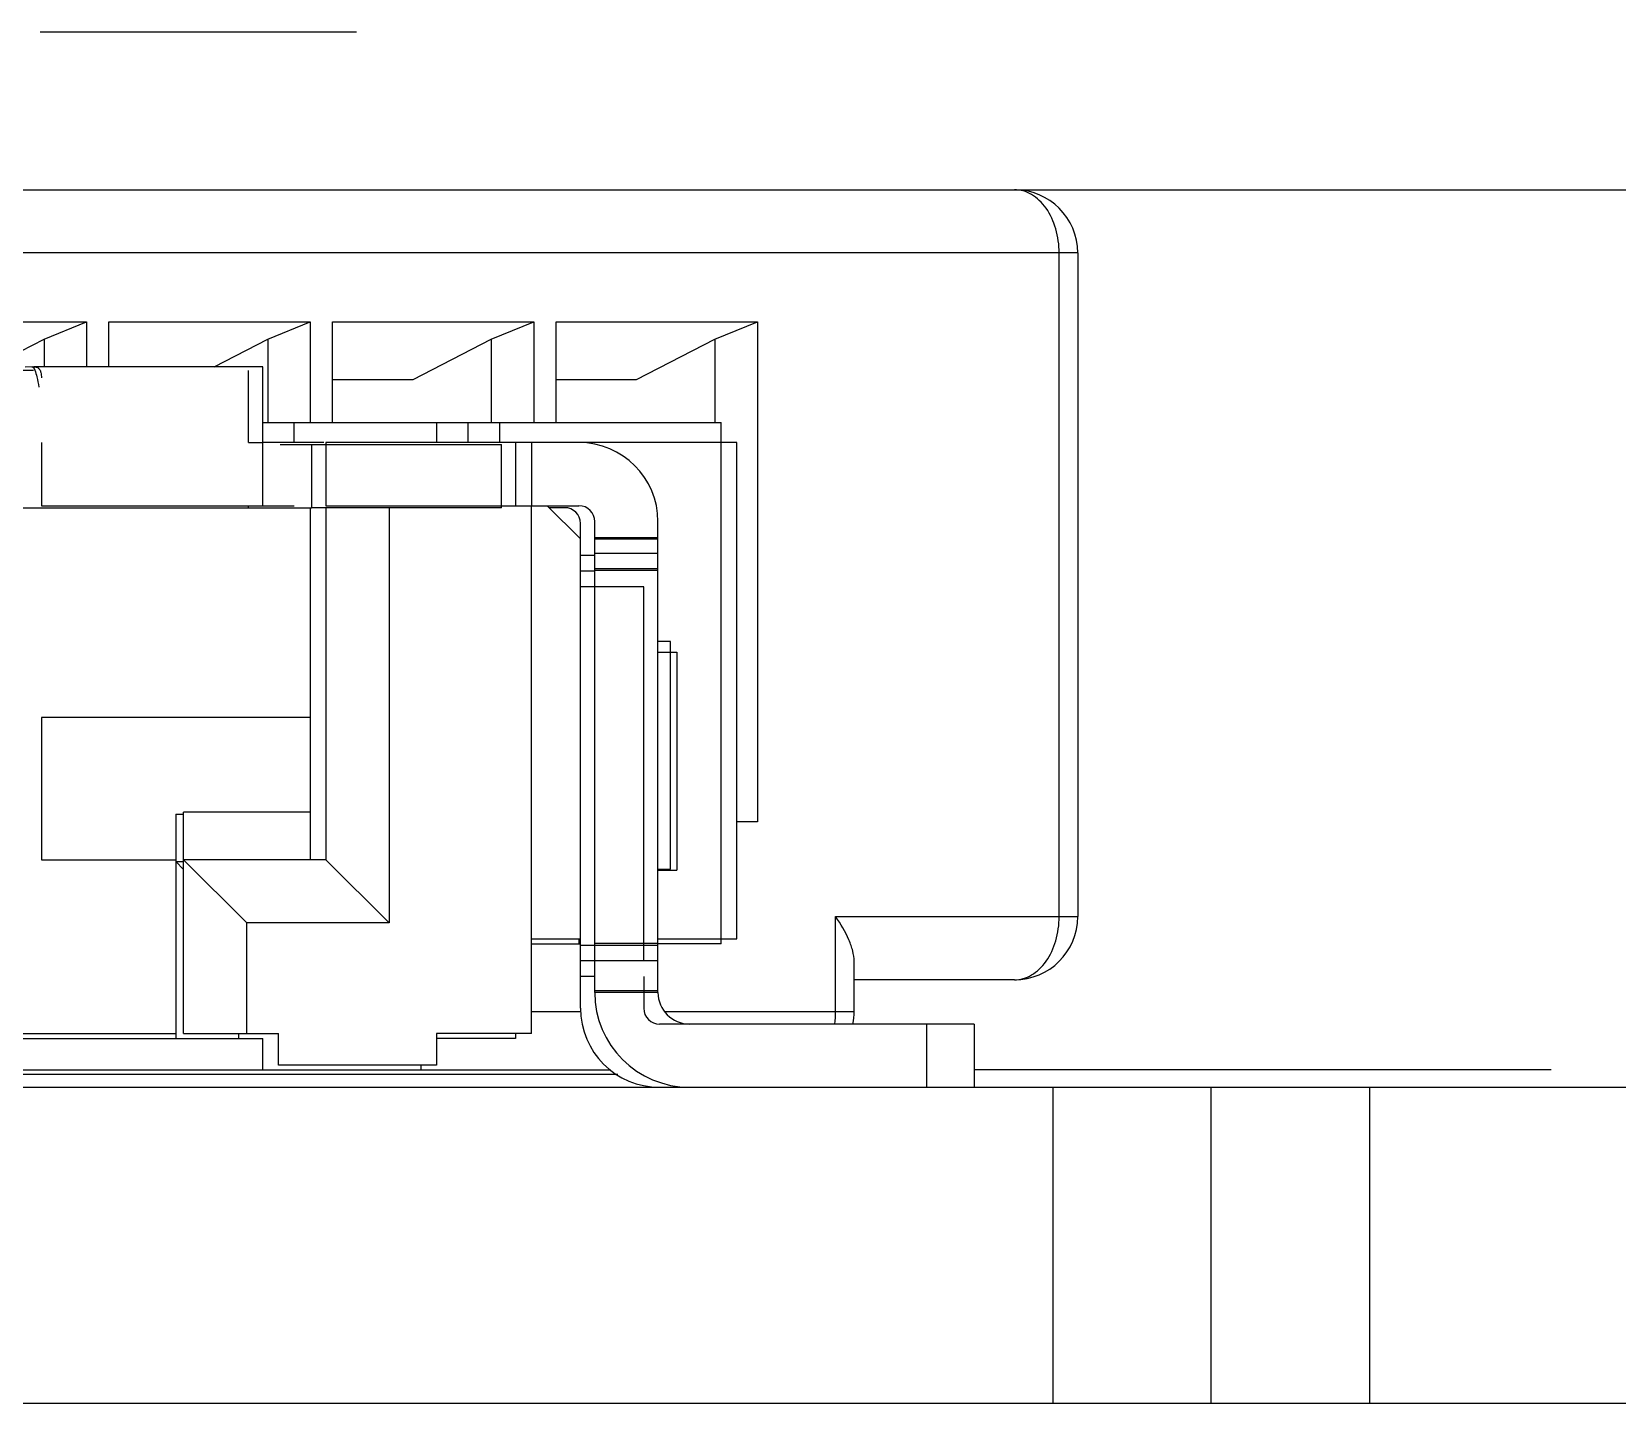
# Model space of a CAD drawing. Header units: millimetres. Extents: x 0 to 594, y 0 to 420.
# Drawn here: x 171.26 to 176.28, y 88.69 to 93.03 of the extents above; entities that cross this region are included whole.
import ezdxf

# ---------------------------------------------------------------- set-up
doc = ezdxf.new("R2010")
doc.units = ezdxf.units.MM
doc.header["$LTSCALE"] = 32.67
doc.layers.get('0').update_dxf_attribs({"linetype": 'CONTINUOUS'})

msp = doc.modelspace()

# ---------------------------------------------------------------- linework, layer by layer
at = {"color": 40, "linetype": 'CONTINUOUS'}
for p, q in [((171.288, 93.0332), (172.288, 93.0332)), ((174.3689, 92.5332), (183.4906, 92.5332)), ((170.7664, 89.7482), (171.9914, 89.7482)), ((172.4914, 89.7482), (173.0921, 89.7482)), ((176.066, 89.7482), (174.2414, 89.7482))]:
    msp.add_line(p, q, dxfattribs=at)
at = {"color": 7, "linetype": 'CONTINUOUS'}
for p, q in [((169.1363, 92.5332), (174.3689, 92.5332)), ((174.5689, 92.3332), (174.5689, 90.2332)), ((170.7979, 92.1152), (171.4346, 92.1152)), ((171.3001, 92.0606), (171.4346, 92.1152)), ((171.4346, 92.1152), (171.4346, 91.9732)), ((171.505, 91.9732), (171.505, 92.1152)), ((171.505, 92.1152), (172.1417, 92.1152)), ((172.0072, 92.0606), (172.1417, 92.1152)), ((172.1417, 92.1152), (172.1417, 91.7971)), ((172.2121, 91.7971), (172.2121, 92.1152)), ((172.2121, 92.1152), (172.8488, 92.1152)), ((172.7143, 92.0606), (172.8488, 92.1152)), ((172.8488, 92.1152), (172.8488, 91.7971)), ((172.9192, 91.7971), (172.9192, 92.1152)), ((172.9192, 92.1152), (173.5559, 92.1152)), ((173.4214, 92.0606), (173.5559, 92.1152)), ((173.5559, 92.1152), (173.5559, 90.5332)), ((171.1193, 91.9675), (171.3001, 92.0606)), ((171.3001, 92.0606), (171.3001, 91.9732)), ((171.8374, 91.9732), (172.0072, 92.0606)), ((172.0072, 92.0606), (172.0072, 91.7971)), ((172.4668, 91.9332), (172.7143, 92.0606)), ((172.7143, 92.0606), (172.7143, 91.7971)), ((173.1739, 91.9332), (173.4214, 92.0606)), ((173.4214, 92.0606), (173.4214, 91.7971)), ((171.2624, 91.973), (171.2401, 91.9715)), ((171.2609, 91.973), (171.262, 91.9732)), ((171.9914, 91.9732), (171.2663, 91.9732)), ((171.2685, 91.9672), (171.2706, 91.9626)), ((171.9914, 91.5332), (171.9914, 91.9731)), ((171.2663, 91.961), (171.2226, 91.961)), ((171.2872, 91.9617), (171.2884, 91.9588)), ((171.9464, 91.7332), (171.9464, 91.961)), ((172.2121, 91.9332), (172.4668, 91.9332)), ((172.9192, 91.9332), (173.1739, 91.9332)), ((171.9914, 91.7971), (173.4414, 91.7971)), ((172.0914, 91.7332), (172.0914, 91.7971)), ((172.5414, 91.7971), (172.5414, 91.7332)), ((172.6414, 91.7332), (172.6414, 91.7971)), ((172.7414, 91.7332), (172.7414, 91.7971)), ((173.4414, 90.1471), (173.4414, 91.7971)), ((171.2914, 91.7333), (171.2914, 91.5332)), ((171.9464, 91.7333), (171.9914, 91.7333)), ((172.1846, 91.7332), (171.9914, 91.7332)), ((172.0464, 91.7271), (172.7464, 91.7271)), ((172.1464, 91.5271), (172.1464, 91.7271)), ((172.1914, 91.7332), (172.1914, 91.5332)), ((173.4914, 91.7332), (172.1914, 91.7332)), ((172.7464, 91.5271), (172.7464, 91.7271)), ((172.7914, 91.7332), (172.7914, 91.5332)), ((173.4914, 90.1632), (173.4914, 91.7332)), ((151.0914, 91.5271), (172.1455, 91.5271)), ((171.2914, 91.5332), (172.0914, 91.5332)), ((171.9464, 91.5271), (171.9464, 91.5332)), ((172.1414, 91.5271), (172.1414, 90.4132)), ((172.7464, 91.5271), (172.1464, 91.5271)), ((172.1914, 91.5332), (172.9914, 91.5332)), ((172.1914, 91.5271), (172.1914, 90.4132)), ((172.3914, 91.5271), (172.3914, 90.2132)), ((172.8414, 89.8632), (172.8414, 91.5332)), ((172.8914, 91.5332), (172.9964, 91.4282)), ((172.9464, 91.5271), (172.8975, 91.5271)), ((172.9964, 89.9432), (172.9964, 91.4771)), ((173.0414, 89.9932), (173.0414, 91.4832)), ((173.2414, 89.9932), (173.2414, 91.4832)), ((173.0414, 91.3832), (173.2414, 91.3832)), ((172.9964, 91.3271), (173.0414, 91.3271)), ((173.1964, 90.0932), (173.1964, 91.2771)), ((173.2814, 91.1032), (173.2414, 91.1032)), ((173.2414, 91.0701), (173.3014, 91.0701)), ((173.2814, 90.3832), (173.2814, 91.1032)), ((173.3014, 91.0701), (173.3014, 90.3801)), ((171.2914, 90.8632), (171.2914, 90.4132)), ((172.1414, 90.8632), (171.2914, 90.8632)), ((171.7414, 89.8632), (171.7414, 90.5632)), ((172.1414, 90.5632), (171.7414, 90.5632)), ((171.7164, 90.5571), (171.7164, 89.8471)), ((171.7164, 90.5571), (171.7414, 90.5571)), ((173.5559, 90.5332), (173.4914, 90.5332)), ((171.2914, 90.4132), (171.7164, 90.4132)), ((171.9414, 90.2132), (171.7414, 90.4132)), ((172.1914, 90.4132), (171.7414, 90.4132)), ((172.1914, 90.4132), (172.3914, 90.2132)), ((171.7414, 90.3821), (171.7164, 90.4071)), ((171.7164, 90.4071), (171.7414, 90.4071)), ((173.2414, 90.3832), (173.2814, 90.3832)), ((173.2414, 90.3801), (173.3014, 90.3801)), ((171.9414, 89.8632), (171.9414, 90.2132)), ((172.3914, 90.2132), (171.9414, 90.2132)), ((172.8414, 90.1632), (172.9964, 90.1632)), ((172.9914, 90.1632), (172.9914, 90.1471)), ((173.2414, 90.1632), (173.4914, 90.1632)), ((172.8414, 90.1471), (172.9964, 90.1471)), ((173.4414, 90.1471), (173.2414, 90.1471)), ((173.2414, 90.0932), (172.9964, 90.0932)), ((173.8618, 89.9332), (173.8618, 90.0918)), ((173.1964, 90.0432), (173.1964, 89.9432)), ((174.3689, 90.0332), (173.8618, 90.0332)), ((151.2414, 89.8632), (171.7164, 89.8632)), ((171.7414, 89.8632), (172.0414, 89.8632)), ((171.9164, 89.8471), (171.9164, 89.8632)), ((172.0414, 89.7632), (172.0414, 89.8632)), ((172.5414, 89.8632), (172.5414, 89.7632)), ((172.8414, 89.8632), (172.5414, 89.8632)), ((172.7914, 89.8632), (172.7914, 89.8471)), ((174.2414, 89.8932), (173.2464, 89.8932)), ((174.2414, 89.8932), (174.2414, 89.6932)), ((151.2414, 89.8471), (171.9914, 89.8471)), ((171.9914, 89.7471), (171.9914, 89.8471)), ((172.7914, 89.8471), (172.5414, 89.8471)), ((172.5414, 89.7632), (172.0414, 89.7632)), ((172.4914, 89.7632), (172.4914, 89.7471)), ((173.1146, 89.7332), (170.7664, 89.7332)), ((172.4914, 89.7471), (171.9914, 89.7471)), ((140.8504, 89.6932), (368.1414, 89.6932)), ((174.9914, 88.6932), (174.9914, 89.6932)), ((134.8414, 88.6932), (368.1414, 88.6932))]:
    msp.add_line(p, q, dxfattribs=at)
at = {"color": 9, "linetype": 'CONTINUOUS'}
for p, q in [((174.5689, 92.3332), (169.1363, 92.3332)), ((174.5103, 90.2332), (174.5103, 92.3332)), ((172.8414, 91.7332), (172.8414, 91.5332)), ((173.0414, 91.4332), (173.2414, 91.4332)), ((173.0414, 91.4288), (173.2414, 91.4288)), ((172.9964, 91.3771), (173.0414, 91.3771)), ((173.2414, 91.3332), (173.0414, 91.3332)), ((173.2414, 91.3288), (173.0414, 91.3288)), ((173.1964, 91.2771), (172.9964, 91.2771)), ((173.8032, 89.9332), (173.8032, 90.2332)), ((173.8032, 90.2332), (174.5689, 90.2332)), ((172.9964, 90.1432), (173.2414, 90.1432)), ((173.0414, 90.1488), (173.2414, 90.1488)), ((173.0414, 90.0432), (172.9964, 90.0432)), ((173.2414, 89.9988), (173.0414, 89.9988)), ((173.2414, 89.9932), (173.0414, 89.9932)), ((172.8414, 89.9332), (172.9979, 89.9332)), ((173.2635, 89.9332), (173.8618, 89.9332)), ((174.0914, 89.6932), (174.0914, 89.8932)), ((174.4914, 88.6932), (174.4914, 89.6932)), ((175.4914, 89.6932), (175.4914, 88.6932))]:
    msp.add_line(p, q, dxfattribs=at)
at = {"color": 7, "linetype": 'CONTINUOUS'}
for centre, radius, start, end in [((174.3689, 92.3332), 0.2, 0, 90), ((172.9914, 91.4832), 0.25, 0, 90), ((172.9464, 91.4771), 0.05, 0, 90), ((172.9914, 91.4832), 0.05, 0, 90), ((174.3689, 90.2332), 0.2, 270, 360), ((173.3414, 89.9932), 0.3, 180, 270), ((173.3414, 89.9932), 0.1, 180, 270), ((173.2464, 89.9432), 0.25, 180, 270), ((173.2464, 89.9432), 0.05, 180, 270), ((173.6618, 89.9332), 0.2, 348.3978, 360)]:
    msp.add_arc(centre, radius, start, end, dxfattribs=at)
at = {"color": 9, "linetype": 'CONTINUOUS'}
msp.add_arc((173.5225, 89.9332), 0.2807, 351.7651, 0.0062, dxfattribs=at)
for points, knots in [([(174.5103, 92.3332), (174.5103, 92.359), (174.5036, 92.4089), (174.4782, 92.4652), (174.4488, 92.4998), (174.4242, 92.5187), (174.3972, 92.5305), (174.3782, 92.5332), (174.3689, 92.5332)], [0, 0, 0, 0, 0.287071, 0.553571, 0.675508, 0.789317, 0.896575, 1, 1, 1, 1]), ([(174.3689, 90.0332), (174.3782, 90.0332), (174.3972, 90.0359), (174.4242, 90.0477), (174.4488, 90.0666), (174.4782, 90.1012), (174.5036, 90.1575), (174.5103, 90.2074), (174.5103, 90.2332)], [0, 0, 0, 0, 0.103425, 0.210683, 0.324492, 0.446429, 0.712929, 1, 1, 1, 1])]:
    msp.add_open_spline(points, degree=3, knots=knots, dxfattribs=at)
at = {"color": 7, "linetype": 'CONTINUOUS'}
for points, knots in [([(171.262, 91.9732), (171.2625, 91.9732), (171.2656, 91.9723), (171.2673, 91.9694), (171.2685, 91.9672)], [0, 0, 0, 0, 0.18298, 1, 1, 1, 1]), ([(171.2663, 91.9732), (171.2675, 91.9732), (171.2719, 91.973), (171.2763, 91.9719), (171.2791, 91.9704)], [0, 0, 0, 0, 0.274736, 1, 1, 1, 1]), ([(171.2791, 91.9704), (171.2816, 91.969), (171.2847, 91.9661), (171.2867, 91.9627), (171.2872, 91.9617)], [0, 0, 0, 0, 0.735622, 1, 1, 1, 1]), ([(171.2706, 91.9626), (171.2735, 91.9557), (171.2783, 91.9377), (171.2819, 91.9195), (171.2838, 91.9087)], [0, 0, 0, 0, 0.407998, 1, 1, 1, 1]), ([(171.2884, 91.9588), (171.289, 91.9573), (171.291, 91.9504), (171.2914, 91.9432), (171.2914, 91.9376)], [0, 0, 0, 0, 0.216041, 1, 1, 1, 1]), ([(173.8618, 90.0918), (173.8618, 90.1027), (173.8581, 90.1259), (173.8408, 90.1747), (173.8196, 90.21), (173.8032, 90.2332)], [0, 0, 0, 0, 0.21113, 0.450412, 1, 1, 1, 1])]:
    msp.add_open_spline(points, degree=3, knots=knots, dxfattribs=at)

doc.saveas('drawing.dxf')
